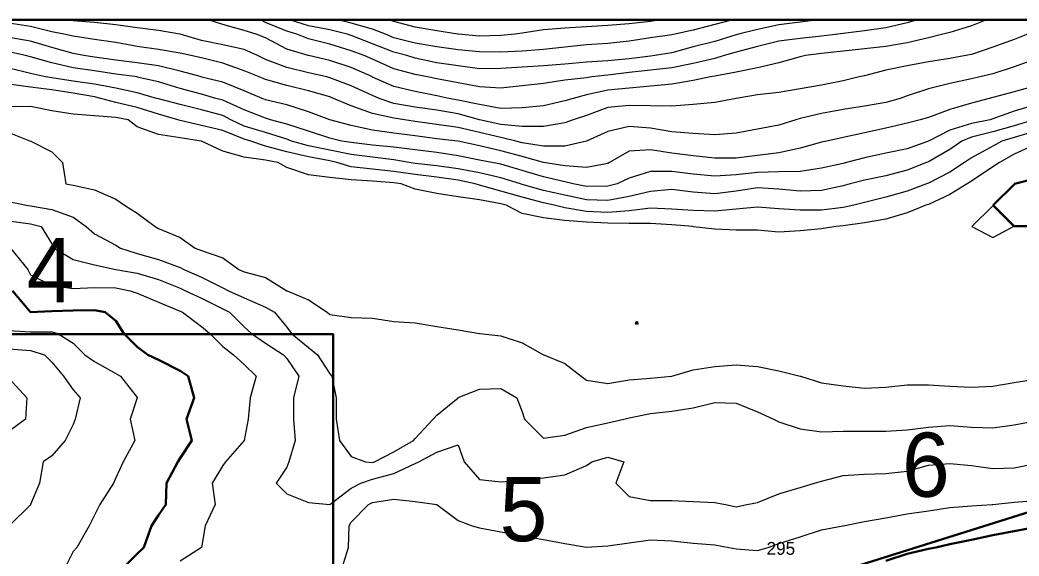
# Model space of a CAD drawing. Header units: inches. Extents: x 323 to 5487, y 274 to 1474.
# Drawn here: x 1798 to 2577, y 878 to 1296 of the extents above; entities that cross this region are included whole.
import ezdxf

# ---------------------------------------------------------------- set-up
doc = ezdxf.new("R2010")
doc.units = ezdxf.units.IN
doc.header["$MEASUREMENT"] = 0
doc.header["$PDMODE"] = 35
doc.layers.add('N47E008', color=7, linetype='Continuous', lineweight=0, true_color=0x8b00a3)
doc.layers.add('Punkte', color=5, linetype='Continuous')
doc.layers.add('Rahmen', color=7, linetype='Continuous')
doc.styles.get("Standard").update_dxf_attribs({"font": 'txt.shx', "height": 5})

msp = doc.modelspace()

# ---------------------------------------------------------------- linework, layer by layer
at = {"lineweight": 30}
for points in [[(410.2, 274.12), (5471.75, 274.12), (5487.22, 1296.25), (425.67, 1296.25)], [(1622.39, 754.4), (2042.39, 754.4), (2042.39, 1051.4), (1622.39, 1051.4)], [(2419.54, 549.56), (2820.24, 675.4), (2731.25, 958.76), (2330.55, 832.91)]]:
    msp.add_lwpolyline(points, close=True, dxfattribs=at)
at = {"layer": 'N47E008'}
for points in [[(2589.78, 1265.7), (2573.11, 1259.7), (2556.44, 1254.19), (2546.44, 1251.81), (2539.78, 1250.29), (2523.11, 1246.81), (2506.44, 1242.55), (2489.78, 1237.22), (2484.22, 1235.14), (2473.11, 1231.97), (2456.44, 1229.08), (2439.78, 1226.41), (2423.11, 1223.47), (2406.44, 1219.4), (2403.11, 1218.47), (2389.78, 1214.31), (2373.11, 1211.18), (2356.44, 1208.06), (2339.78, 1206.71), (2323.11, 1207.64), (2306.44, 1209.05), (2289.78, 1211.81), (2273.11, 1213.17), (2256.44, 1209.21), (2239.83, 1201.81), (2239.78, 1201.78), (2223.11, 1197.96), (2206.44, 1197.76), (2189.78, 1200.52), (2184.78, 1201.81), (2173.11, 1204.65), (2156.44, 1208.55), (2139.78, 1212.49), (2123.11, 1214.87), (2106.44, 1217.12), (2098.11, 1218.47), (2089.78, 1219.82), (2073.11, 1223.47), (2056.44, 1229.37), (2042.81, 1235.14), (2039.78, 1236.33), (2023.11, 1240.89), (2006.44, 1245.26), (1989.78, 1249.88), (1984.78, 1251.81), (1973.11, 1256.67), (1956.44, 1262.52), (1939.78, 1266.69), (1931.44, 1268.47), (1923.11, 1270.26), (1906.44, 1273.24), (1889.78, 1275.62), (1873.11, 1278.59), (1856.44, 1281.12), (1839.78, 1283.53), (1832.64, 1285.14), (1823.11, 1287.04), (1806.44, 1291.28), (1789.78, 1293.7)], [(2583.53, 1285.14), (2573.11, 1280.97), (2556.44, 1274.95), (2539.78, 1269.4), (2535.61, 1268.47), (2523.11, 1266.2), (2506.44, 1263.71), (2489.78, 1260.54), (2473.11, 1257.07), (2456.44, 1252.79), (2452.28, 1251.81), (2439.78, 1248.87), (2423.11, 1245.33), (2406.44, 1242.55), (2389.78, 1239.77), (2373.11, 1237.77), (2356.58, 1235.14), (2356.44, 1235.11), (2339.78, 1232.02), (2323.11, 1230.24), (2306.44, 1229), (2289.78, 1229.34), (2273.11, 1229.58), (2256.44, 1228.09), (2239.78, 1221.81), (2229.36, 1218.47), (2223.11, 1216.2), (2206.44, 1213.14), (2189.78, 1213.27), (2173.11, 1214.81), (2156.44, 1218.46), (2156.41, 1218.47), (2139.78, 1223.17), (2123.11, 1225.93), (2106.44, 1228.38), (2089.78, 1231.09), (2078.24, 1235.14), (2073.11, 1237.44), (2056.44, 1245.02), (2039.78, 1251.21), (2037.4, 1251.81), (2023.11, 1255.03), (2006.44, 1259.33), (1989.78, 1265.39), (1983.37, 1268.47), (1973.11, 1273.24), (1956.44, 1276.81), (1939.78, 1280.3), (1923.11, 1285.13), (1923.03, 1285.14), (1906.44, 1288.01), (1889.78, 1290.14), (1873.11, 1292.43), (1856.44, 1294.23), (1839.78, 1295.62), (1836.6, 1296.25)], [(2551.54, 1296.25), (2539.78, 1291.81), (2523.11, 1286.53), (2517.56, 1285.14), (2506.44, 1282.24), (2489.78, 1278.47), (2473.11, 1275.62), (2456.44, 1273.65), (2439.78, 1271.81), (2423.11, 1270.09), (2410.61, 1268.47), (2406.44, 1267.43), (2389.78, 1262.92), (2373.11, 1258.95), (2356.44, 1255.65), (2339.78, 1252.36), (2336.44, 1251.81), (2323.11, 1249.03), (2306.44, 1246.25), (2289.78, 1244.58), (2273.11, 1243.22), (2256.44, 1241.62), (2239.78, 1237.83), (2229.36, 1235.14), (2223.11, 1233.14), (2206.44, 1229.37), (2189.78, 1227.73), (2173.11, 1227.36), (2156.44, 1230.37), (2139.78, 1233.86), (2132.64, 1235.14), (2123.11, 1237.22), (2106.44, 1240.52), (2089.78, 1244.34), (2073.11, 1251.79), (2073.08, 1251.81), (2056.44, 1259.33), (2039.78, 1264.71), (2023.11, 1268.46), (2023.06, 1268.47), (2006.44, 1273.41), (1989.78, 1282.36), (1982.37, 1285.14), (1973.11, 1288.01), (1956.44, 1292.72), (1944.94, 1296.25)], [(2497.8, 1296.25), (2489.78, 1294.07), (2473.11, 1290.14), (2456.44, 1287.83), (2439.78, 1285.68), (2435.61, 1285.14), (2423.11, 1283.53), (2406.44, 1281.81), (2389.78, 1279.78), (2373.11, 1275.7), (2356.44, 1271.16), (2347.19, 1268.47), (2339.78, 1266.25), (2323.11, 1262.41), (2306.44, 1259.01), (2289.78, 1257.07), (2273.11, 1255.23), (2256.44, 1253.16), (2243.94, 1251.81), (2239.78, 1251.27), (2223.11, 1249.24), (2206.44, 1246.73), (2189.78, 1244.99), (2173.11, 1243.11), (2156.44, 1244.07), (2139.78, 1247.36), (2123.11, 1250.24), (2115.97, 1251.81), (2106.44, 1253.83), (2089.78, 1258.26), (2073.11, 1265.69), (2066.7, 1268.47), (2056.44, 1272.28), (2039.78, 1277.3), (2023.11, 1281.49), (2014.14, 1285.14), (2006.44, 1287.41), (1989.78, 1294.35), (1985.77, 1296.25)], [(2420.41, 1296.25), (2406.44, 1294.45), (2389.78, 1292.55), (2373.11, 1288.95), (2358.3, 1285.14), (2356.44, 1284.6), (2339.78, 1279.41), (2323.11, 1275.24), (2306.44, 1270.7), (2293.11, 1268.47), (2289.78, 1268.03), (2273.11, 1265.91), (2256.44, 1264.42), (2239.78, 1263.24), (2223.11, 1261.81), (2206.44, 1260.38), (2189.78, 1259.43), (2173.11, 1258.37), (2156.44, 1258.26), (2139.78, 1260.39), (2123.11, 1262.92), (2106.44, 1266.45), (2099.78, 1268.47), (2089.78, 1271.18), (2073.11, 1277.73), (2056.44, 1284.19), (2053.41, 1285.14), (2039.78, 1288.47), (2023.11, 1291.66), (2008.46, 1296.25)], [(2353.87, 1296.25), (2339.78, 1292.67), (2323.11, 1288.36), (2308.83, 1285.14), (2306.44, 1284.58), (2289.78, 1282.27), (2273.11, 1279.78), (2256.44, 1278), (2239.78, 1276.81), (2223.11, 1275.02), (2206.44, 1273.24), (2189.78, 1271.81), (2173.11, 1271.08), (2156.44, 1271.41), (2139.78, 1272.88), (2123.11, 1275.34), (2106.44, 1278.2), (2089.78, 1282.44), (2083.11, 1285.14), (2073.11, 1289.09), (2056.44, 1293.85), (2046.14, 1296.25)], [(2297.86, 1296.25), (2289.78, 1294.94), (2273.11, 1293.22), (2256.44, 1291.91), (2239.78, 1290.87), (2223.11, 1289.9), (2206.44, 1288.61), (2189.78, 1285.86), (2184.22, 1285.14), (2173.11, 1284.1), (2156.44, 1283.67), (2139.78, 1285.13), (2139.7, 1285.14), (2123.11, 1287.74), (2106.44, 1290.7), (2089.78, 1295.04), (2085.74, 1296.25)], [(2589.78, 1244.86), (2573.11, 1240.21), (2556.44, 1235.86), (2553.67, 1235.14), (2539.78, 1231.52), (2523.11, 1226.41), (2506.44, 1220.23), (2499.78, 1218.47), (2489.78, 1215.84), (2473.11, 1211.81), (2456.44, 1208.29), (2439.78, 1204.58), (2427.28, 1201.81), (2423.11, 1200.97), (2406.44, 1196.25), (2389.78, 1192.78), (2373.11, 1190.7), (2356.44, 1188.61), (2339.78, 1188.47), (2323.11, 1190.27), (2306.44, 1192.55), (2289.78, 1195.14), (2273.11, 1193.87), (2257.83, 1185.14), (2256.44, 1184.38), (2239.78, 1181.29), (2223.11, 1182.61), (2206.44, 1185.13), (2206.41, 1185.14), (2189.78, 1189.84), (2173.11, 1194.31), (2156.44, 1198.2), (2139.78, 1201.8), (2139.67, 1201.81), (2123.11, 1203.61), (2106.44, 1205.86), (2089.78, 1208), (2073.11, 1210.39), (2056.44, 1214.03), (2039.78, 1218.46), (2039.73, 1218.47), (2023.11, 1224.72), (2006.44, 1230.01), (1989.78, 1233.99), (1987, 1235.14), (1973.11, 1241.09), (1956.44, 1247.78), (1939.78, 1251.79), (1939.73, 1251.81), (1923.11, 1256.25), (1906.44, 1260.38), (1889.78, 1262.77), (1873.11, 1264.96), (1856.44, 1267.19), (1848.11, 1268.47), (1839.78, 1270.09), (1823.11, 1274.85), (1806.44, 1279.75), (1789.78, 1282.51)], [(2589.78, 1230.19), (2573.11, 1225.14), (2556.44, 1219.14), (2554.36, 1218.47), (2539.78, 1215.48), (2523.11, 1210.41), (2506.47, 1201.81), (2506.44, 1201.79), (2489.78, 1195.81), (2473.11, 1192.39), (2456.44, 1188.76), (2442.56, 1185.14), (2439.78, 1184.45), (2423.11, 1180.79), (2406.44, 1178.09), (2389.78, 1177.85), (2373.11, 1177.48), (2356.44, 1175.62), (2339.78, 1174.39), (2323.11, 1176), (2306.44, 1178.15), (2289.78, 1178.2), (2273.11, 1172.86), (2263.85, 1168.47), (2256.44, 1166.67), (2239.78, 1166.39), (2229.36, 1168.47), (2223.11, 1169.99), (2206.44, 1173.88), (2189.78, 1179), (2173.11, 1183.86), (2165.97, 1185.14), (2156.44, 1186.94), (2139.78, 1190.23), (2123.11, 1192.83), (2106.44, 1194.97), (2089.78, 1197.04), (2073.11, 1198.78), (2056.44, 1200.7), (2049.3, 1201.81), (2039.78, 1204.1), (2023.11, 1209.58), (2006.44, 1215.14), (1993.48, 1218.47), (1989.78, 1219.62), (1973.11, 1226.21), (1956.44, 1233.71), (1950.89, 1235.14), (1939.78, 1238.36), (1923.11, 1242.95), (1906.44, 1248.04), (1889.78, 1251.79), (1889.7, 1251.81), (1873.11, 1254), (1856.44, 1256.51), (1839.78, 1258.82), (1823.11, 1262.76), (1806.44, 1267.43), (1802.74, 1268.47), (1789.78, 1271.54)], [(2588.59, 1218.47), (2573.11, 1213.76), (2556.44, 1209.17), (2539.78, 1204.8), (2532.49, 1201.81), (2523.11, 1195.29), (2506.44, 1185.78), (2504.78, 1185.14), (2489.78, 1179.14), (2473.11, 1174.72), (2456.44, 1171.25), (2445.33, 1168.47), (2439.78, 1167.08), (2423.11, 1163.35), (2406.44, 1162.73), (2389.78, 1164.31), (2373.11, 1165.5), (2356.44, 1162.92), (2339.78, 1160.7), (2323.11, 1161.93), (2306.44, 1163.99), (2289.78, 1162.56), (2273.11, 1158.67), (2256.44, 1155.41), (2239.78, 1155.97), (2223.11, 1159.74), (2206.44, 1163.43), (2189.78, 1168.08), (2188.39, 1168.47), (2173.11, 1173.17), (2156.44, 1177.19), (2139.78, 1180.18), (2123.11, 1182.66), (2106.44, 1184.45), (2101.68, 1185.14), (2089.78, 1187.12), (2073.11, 1189.31), (2056.44, 1191.44), (2039.78, 1194.81), (2023.11, 1198.07), (2010.02, 1201.81), (2006.44, 1203.24), (1989.78, 1208.64), (1973.11, 1213.6), (1962.59, 1218.47), (1956.44, 1221.81), (1939.78, 1226.09), (1923.11, 1230.24), (1906.44, 1234.66), (1904.78, 1235.14), (1889.78, 1239.55), (1873.11, 1243.03), (1856.44, 1246.25), (1839.78, 1248.47), (1823.11, 1251.07), (1818.35, 1251.81), (1806.44, 1254.41), (1789.78, 1258.8)], [(2589.78, 1209.58), (2573.11, 1204.71), (2563.59, 1201.81), (2556.44, 1197.96), (2539.78, 1188.76), (2534.57, 1185.14), (2523.11, 1177.5), (2506.44, 1169.14), (2504.78, 1168.47), (2489.78, 1162.92), (2473.11, 1158.22), (2456.44, 1153.89), (2448.11, 1151.81), (2439.78, 1150.08), (2423.11, 1147.92), (2406.44, 1148.1), (2389.78, 1149.03), (2373.11, 1150.42), (2356.44, 1148.72), (2339.78, 1147.12), (2323.11, 1147.76), (2306.44, 1148.87), (2289.78, 1149.43), (2273.11, 1147.44), (2256.44, 1146.14), (2239.78, 1146.9), (2223.11, 1149.82), (2214.78, 1151.81), (2206.44, 1153.74), (2189.78, 1158.16), (2173.11, 1162.92), (2156.44, 1167.55), (2153.11, 1168.47), (2139.78, 1171.31), (2123.11, 1173.79), (2106.44, 1175.77), (2089.78, 1178.05), (2073.11, 1179.95), (2056.44, 1181.89), (2045.33, 1185.14), (2039.78, 1186.47), (2023.11, 1189.56), (2006.44, 1193.47), (1989.78, 1197.86), (1978.24, 1201.81), (1973.11, 1203.43), (1956.44, 1210.14), (1939.78, 1214.06), (1923.11, 1217.94), (1921.44, 1218.47), (1906.44, 1222.76), (1889.78, 1228.12), (1873.11, 1231.9), (1861.44, 1235.14), (1856.44, 1236.33), (1839.78, 1239.21), (1823.11, 1241.81), (1806.44, 1243.87), (1789.78, 1246.09)], [(2589.78, 1199.24), (2573.11, 1191.69), (2561.65, 1185.14), (2556.44, 1181.81), (2539.78, 1170.65), (2536.44, 1168.47), (2523.11, 1160.14), (2506.44, 1152.47), (2504.36, 1151.81), (2489.78, 1145.97), (2473.11, 1140.94), (2456.44, 1138.23), (2439.78, 1135.71), (2434.22, 1135.14), (2423.11, 1133.47), (2406.44, 1131.81), (2389.78, 1130.97), (2373.11, 1132.36), (2356.44, 1132.36), (2339.78, 1133.29), (2323.11, 1135.11), (2322.97, 1135.14), (2306.44, 1136.61), (2289.78, 1137.52), (2273.11, 1137.52), (2256.44, 1137.81), (2239.78, 1138.73), (2223.11, 1139.9), (2206.44, 1142), (2189.78, 1145.29), (2177.28, 1151.81), (2173.11, 1153), (2156.44, 1155.97), (2139.78, 1158.35), (2123.11, 1160.9), (2106.44, 1164.31), (2095.33, 1168.47), (2089.78, 1169.18), (2073.11, 1170.7), (2056.44, 1171.73), (2039.78, 1173.47), (2023.11, 1175.62), (2006.44, 1181.29), (1999.3, 1185.14), (1989.78, 1186.89), (1973.11, 1189.31), (1956.44, 1194.03), (1939.78, 1201.75), (1939.7, 1201.81), (1923.11, 1204.49), (1906.44, 1206.88), (1889.78, 1212.92), (1882.64, 1218.47), (1873.11, 1220.33), (1856.44, 1221.56), (1839.78, 1222.86), (1823.11, 1225.42), (1806.44, 1228.89), (1789.78, 1228.47)], [(1789.78, 1208.47), (1806.44, 1201.89), (1806.85, 1201.81), (1823.11, 1193.47), (1831.44, 1185.14), (1834.22, 1168.47), (1839.78, 1167.43), (1856.44, 1163.93), (1873.11, 1156.57), (1879.78, 1151.81), (1889.78, 1145.56), (1903.67, 1135.14), (1906.44, 1133.75), (1923.11, 1126.81), (1935.02, 1118.47), (1939.78, 1116.62), (1956.44, 1110.9), (1968.94, 1101.81), (1973.11, 1100.05), (1989.78, 1095.4), (2006.44, 1085.22), (2006.53, 1085.14), (2023.11, 1078.2), (2037.69, 1068.47), (2039.78, 1066.62), (2056.44, 1064.31), (2073.11, 1063.71), (2089.78, 1061.33), (2106.44, 1060.14), (2123.11, 1057.36), (2139.78, 1054.58), (2156.44, 1051.88), (2156.85, 1051.81), (2173.11, 1049.95), (2189.78, 1044.66), (2206.44, 1035.22), (2206.55, 1035.14), (2223.11, 1028.47), (2235.61, 1018.47), (2239.78, 1015.44), (2256.44, 1012.92), (2273.11, 1015.7), (2289.78, 1017.08), (2306.04, 1018.47), (2306.44, 1018.53), (2323.11, 1023.47), (2339.78, 1026.05), (2356.44, 1027.45), (2373.11, 1026.05), (2389.78, 1022.64), (2406.44, 1018.54), (2406.58, 1018.47), (2423.11, 1013.47), (2439.78, 1011.07), (2456.44, 1009.21), (2473.11, 1010.14), (2489.78, 1011.81), (2506.44, 1011.81), (2523.11, 1010.9), (2539.78, 1010.14), (2556.44, 1010.78), (2573.11, 1013.71), (2589.78, 1016.25)], [(1789.78, 1154.84), (1803.11, 1151.81), (1806.44, 1151.25), (1823.11, 1148.6), (1839.78, 1142.55), (1850.03, 1135.14), (1856.44, 1129.58), (1873.11, 1120.7), (1876.82, 1118.47), (1889.78, 1114.15), (1906.44, 1109.5), (1923.11, 1103.32), (1926.14, 1101.81), (1939.78, 1095.81), (1956.44, 1087.41), (1960.99, 1085.14), (1973.11, 1079.58), (1989.78, 1072.26), (1996.72, 1068.47), (2006.44, 1056.81), (2010.02, 1051.81), (2023.11, 1041.02), (2030.25, 1035.14), (2039.78, 1020.33), (2041.29, 1018.47), (2044.78, 1001.81), (2044.78, 985.14), (2047.35, 968.47), (2056.44, 955.97), (2067.56, 951.81), (2073.11, 951.29), (2074.78, 951.81), (2089.78, 959.7), (2104.93, 968.47), (2106.44, 969.99), (2120.33, 985.14), (2123.11, 988.17), (2139.73, 1001.81), (2139.78, 1001.85), (2156.44, 1008.47), (2173.11, 1008.95), (2185.61, 1001.81), (2189.78, 990.7), (2191.63, 985.14), (2206.44, 970.33), (2223.11, 972.64), (2239.78, 978.47), (2256.44, 982.2), (2268.94, 985.14), (2273.11, 986.18), (2289.78, 989.53), (2306.44, 991.28), (2323.11, 993.96), (2339.78, 997.96), (2356.44, 997.64), (2373.11, 990.7), (2385.61, 985.14), (2389.78, 983.06), (2406.44, 977.56), (2423.11, 975.14), (2439.78, 975.77), (2456.44, 975.77), (2473.11, 975.62), (2489.78, 976.81), (2506.44, 978.73), (2523.11, 980.01), (2539.78, 978.73), (2556.44, 978.2), (2573.11, 980.59), (2589.78, 983.75)], [(1789.78, 1139.74), (1806.44, 1137.36), (1814.78, 1135.14), (1823.11, 1121.81), (1824.96, 1118.47), (1839.78, 1109.58), (1856.44, 1105.32), (1873.11, 1101.82), (1873.19, 1101.81), (1889.78, 1098.83), (1906.44, 1094.07), (1923.11, 1087.06), (1927.28, 1085.14), (1939.78, 1079.37), (1956.44, 1071.04), (1961.57, 1068.47), (1973.11, 1056.93), (1978.67, 1051.81), (1989.78, 1044.4), (2003.67, 1035.14), (2006.44, 1032.36), (2015.7, 1018.47), (2011.65, 1001.81), (2011.65, 985.14), (2012.85, 968.47), (2007.83, 951.81), (2006.44, 947.64), (1998.11, 935.14), (2006.44, 926.81), (2023.11, 920.14), (2039.78, 918.51), (2056.44, 931.17), (2064.02, 935.14), (2073.11, 938.27), (2089.78, 942.61), (2106.44, 950.62), (2109.22, 951.81), (2123.11, 959.38), (2139.78, 965.14), (2144.54, 951.81), (2156.44, 937.92), (2173.11, 936.33), (2189.78, 937.52), (2206.44, 939.31), (2223.11, 941.55), (2239.78, 949.03), (2243.94, 951.81), (2256.44, 955.38), (2268.94, 951.81), (2262.69, 935.14), (2273.11, 924.72), (2289.78, 921.6), (2306.44, 921.6), (2323.11, 920.85), (2339.78, 919.99), (2348.11, 918.47), (2356.44, 916.62), (2364.78, 918.47), (2373.11, 920.14), (2389.78, 926.81), (2406.44, 931.81), (2417.56, 935.14), (2423.11, 936.66), (2439.78, 941.2), (2456.44, 942.08), (2473.11, 942.83), (2489.78, 944.66), (2506.44, 949.24), (2523.11, 950.42), (2539.78, 949.03), (2556.44, 946.68), (2573.11, 947.04), (2589.78, 950.52)], [(1789.78, 1016.96), (1803.67, 1001.81), (1802.74, 985.14), (1789.78, 975.42)]]:
    msp.add_lwpolyline(points, dxfattribs=at)
at = {"layer": 'N47E008', "lineweight": 30}
msp.add_lwpolyline([(2589.78, 1172.64), (2573.52, 1168.47), (2573.11, 1168.07), (2556.85, 1151.81), (2573.11, 1135.55), (2589.78, 1135.55)], dxfattribs=at)
at = {"layer": 'N47E008'}
msp.add_lwpolyline([(2556.44, 1126.81), (2572.7, 1135.14), (2556.44, 1151.4), (2540.18, 1135.14)], close=True, dxfattribs=at)
for points, elevation in [([(1790.89, 1118.47), (1804.52, 1101.81), (1806.44, 1097.64), (1823.11, 1089.31), (1839.78, 1086.81), (1856.44, 1087.81), (1873.11, 1087.44), (1884.22, 1085.14), (1889.78, 1083.39), (1906.44, 1076.37), (1923.11, 1069.2), (1924.96, 1068.47), (1939.78, 1057.36), (1946.44, 1051.81), (1956.44, 1041.81), (1964.78, 1035.14), (1973.11, 1027.73), (1982.37, 1018.47), (1977.66, 1001.81), (1976.14, 985.14), (1973.15, 968.47), (1973.11, 968.41), (1958.53, 951.81), (1956.44, 949.03), (1948.11, 935.14), (1950.38, 918.47), (1942.81, 901.81), (1939.81, 885.14), (1939.78, 885.11), (1923.11, 874.43)], 294), ([(1789.78, 1054.31), (1806.44, 1053.04), (1823.11, 1053.09), (1827.87, 1051.81), (1839.78, 1044.23), (1848.87, 1035.14), (1856.44, 1029.93), (1873.11, 1020.56), (1876.82, 1018.47), (1889.78, 1001.87), (1889.82, 1001.81), (1889.78, 1001.67), (1884.22, 985.14), (1887.93, 968.47), (1878.67, 951.81), (1873.11, 939.31), (1871.26, 935.14), (1860.61, 918.47), (1856.44, 910.14), (1852.28, 901.81), (1842.56, 885.14), (1839.78, 881.81), (1833.11, 868.47)], 296), ([(1789.78, 1039.98), (1806.44, 1038.59), (1817.56, 1035.14), (1823.11, 1029.58), (1832.2, 1018.47), (1839.78, 1008.06), (1845.33, 1001.81), (1841.44, 985.14), (1839.78, 980.97), (1833.53, 968.47), (1823.11, 956.57), (1816.44, 951.81), (1813.59, 935.14), (1806.5, 918.47), (1806.44, 918.41), (1789.84, 901.81)], 297), ([(2049.3, 868.47), (2054.27, 885.14), (2055, 901.81), (2056.44, 904.84), (2070.08, 918.47), (2073.11, 920.06), (2089.78, 922.64), (2106.44, 920.85), (2123.11, 918.5), (2123.18, 918.47), (2139.78, 905.97), (2150.89, 901.81), (2156.44, 900.29), (2173.11, 897.26), (2189.78, 894.23), (2206.44, 891.2), (2223.11, 888.17), (2239.78, 885.17), (2256.44, 886.33), (2273.11, 888.71), (2289.78, 891.09), (2306.44, 890.27), (2323.11, 888.47), (2339.78, 887.22), (2350.89, 885.14), (2356.44, 884.03), (2373.11, 882.76), (2381.44, 885.14), (2389.78, 888.17), (2406.44, 893.47), (2423.11, 898.78), (2439.57, 901.81), (2439.78, 901.84), (2456.44, 905.38), (2473.11, 908.22), (2489.78, 911.33), (2506.44, 913.71), (2523.11, 916.25), (2539.78, 917.49), (2556.04, 918.47), (2556.44, 918.5), (2573.11, 920.43), (2589.78, 921.6)], 294)]:
    msp.add_lwpolyline(points, dxfattribs=dict(at, elevation=elevation))
at = {"layer": 'N47E008', "lineweight": 30, "elevation": 295}
for points in [[(1792.41, 1085.14), (1806.44, 1068.5), (1823.11, 1069.23), (1839.78, 1069.81), (1856.44, 1069.92), (1864.78, 1068.47), (1873.11, 1061.81), (1879.36, 1051.81), (1889.78, 1041.39), (1898.11, 1035.14), (1906.44, 1031.29), (1923.11, 1022.64), (1929.36, 1018.47), (1934.22, 1001.81), (1928.11, 985.14), (1932.37, 968.47), (1923.11, 954.58), (1921.44, 951.81), (1912.51, 935.14), (1912, 918.47), (1906.44, 910.14), (1900.89, 901.81), (1894.78, 885.14), (1889.78, 880.14), (1878.11, 868.47)], [(2473.11, 874.53), (2489.78, 880.01), (2506.44, 883.95), (2512, 885.14), (2523.11, 887.52), (2539.78, 891.09), (2556.44, 894.66), (2573.11, 897.64), (2589.78, 900.77)]]:
    msp.add_lwpolyline(points, dxfattribs=at)
at = {"layer": 'Punkte'}
msp.add_point((2279.05, 1060.21), dxfattribs=at)

# ---------------------------------------------------------------- texts
at = {"layer": 'Rahmen', "char_height": 50, "attachment_point": 1}
for s, insert in [(' {\\fMangal|b0|i0|c0|p18;4}', (1759.13, 1126.2)), (' {\\fMangal|b0|i0|c0|p18;6}', (2441.2, 974.58)), (' {\\fMangal|b0|i0|c0|p18;5}', (2127.61, 939.94)), (' {\\fMangal|b0|i0|c0|p18;\\H0.2x;295}', (2335.61, 889.35))]:
    msp.add_mtext_dynamic_manual_height_columns(s, width=423.0624, gutter_width=1, heights=[0], dxfattribs=dict(at, insert=insert))

doc.saveas('drawing.dxf')
